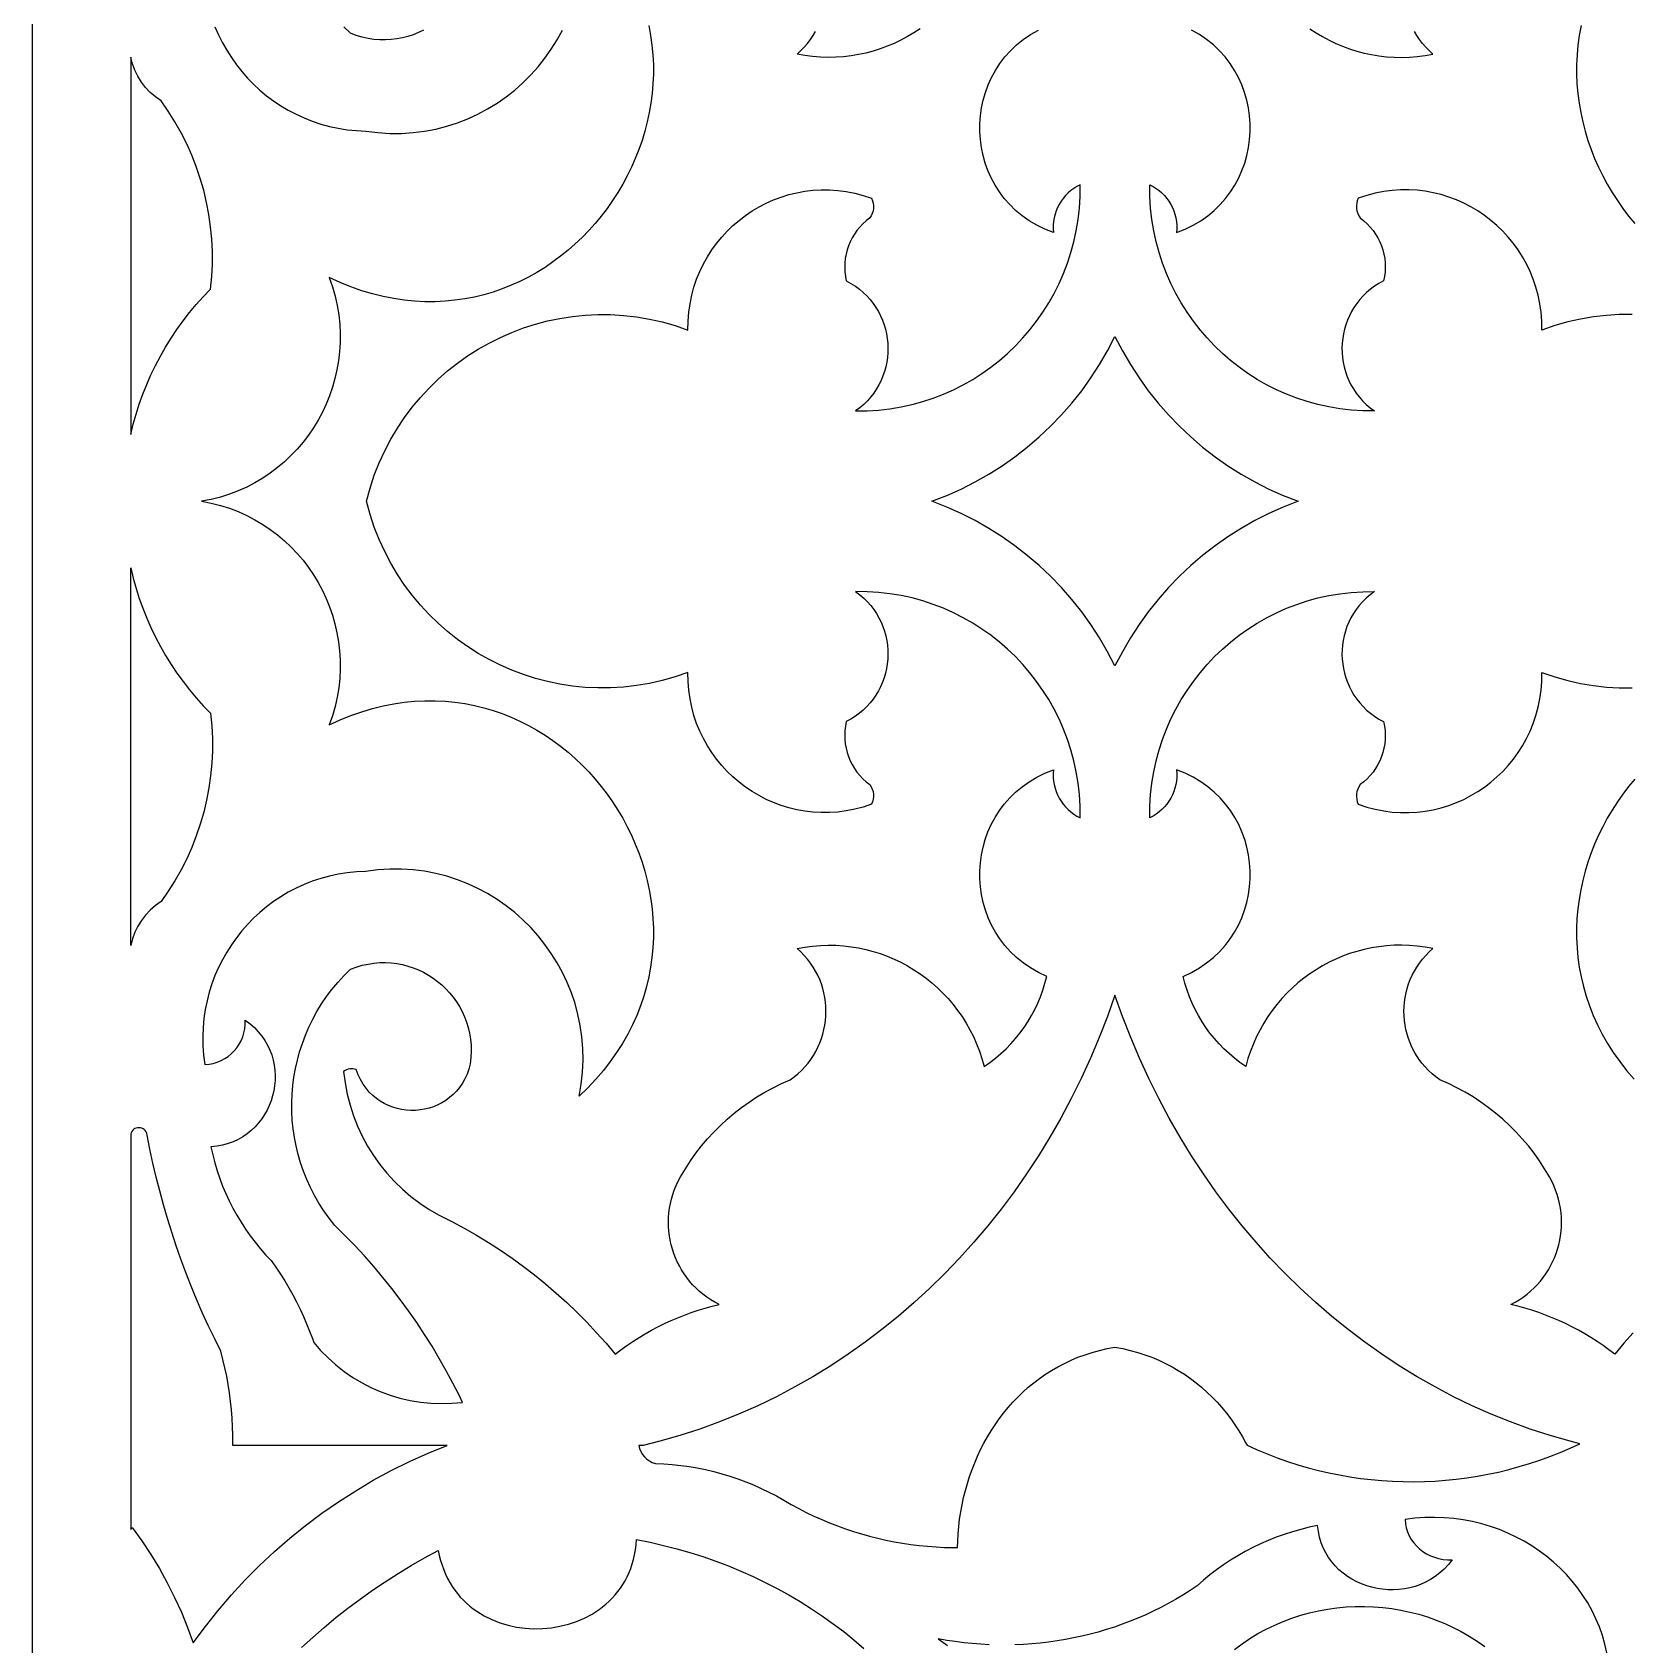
# Model space of a CAD drawing. Extents: x -350 to 350, y -250 to 250.
# Drawn here: x -294 to -229, y -118.1 to -52.6 of the extents above; entities that cross this region are included whole.
import ezdxf

# ---------------------------------------------------------------- set-up
doc = ezdxf.new("R2010")
doc.units = 0
doc.layers.add('BITMAP_LAYER', color=18, linetype='CONTINUOUS')
doc.layers.add('LAYER_2', color=174, linetype='CONTINUOUS')

msp = doc.modelspace()

# ---------------------------------------------------------------- linework, layer by layer
at = {"layer": 'BITMAP_LAYER'}
for points in [[(-268.95, -52.319), (-268.876, -52.714), (-268.821, -53.109), (-268.785, -53.504), (-268.766, -53.9), (-268.765, -54.294), (-268.782, -54.686), (-268.815, -55.077), (-268.865, -55.465), (-268.932, -55.85), (-269.015, -56.232), (-269.113, -56.61), (-269.227, -56.983), (-269.355, -57.351), (-269.498, -57.714), (-269.656, -58.07), (-269.827, -58.42), (-270.012, -58.763), (-270.211, -59.099), (-270.422, -59.426), (-270.646, -59.744), (-270.882, -60.054), (-271.129, -60.354), (-271.389, -60.643), (-271.659, -60.922), (-271.941, -61.19), (-272.233, -61.446), (-272.535, -61.69), (-272.847, -61.921), (-273.168, -62.139), (-273.498, -62.343), (-273.838, -62.533), (-274.185, -62.709), (-274.541, -62.869), (-274.904, -63.013), (-275.275, -63.141), (-275.653, -63.252), (-276.038, -63.346), (-276.429, -63.422), (-276.826, -63.479), (-277.228, -63.518), (-277.636, -63.537), (-278.049, -63.537), (-278.467, -63.516), (-278.889, -63.474), (-279.315, -63.411), (-279.744, -63.326), (-280.177, -63.218), (-280.613, -63.088), (-281.051, -62.934), (-281.491, -62.756), (-281.933, -62.554), (-281.803, -62.93), (-281.695, -63.308), (-281.61, -63.687), (-281.548, -64.066), (-281.508, -64.444), (-281.489, -64.821), (-281.491, -65.196), (-281.513, -65.567), (-281.556, -65.935), (-281.619, -66.299), (-281.701, -66.657), (-281.801, -67.01), (-281.921, -67.355), (-282.058, -67.693), (-282.213, -68.023), (-282.385, -68.344), (-282.574, -68.655), (-282.779, -68.956), (-283, -69.246), (-283.236, -69.523), (-283.488, -69.788), (-283.754, -70.039), (-284.034, -70.276), (-284.328, -70.498), (-284.635, -70.704), (-284.956, -70.894), (-285.288, -71.066), (-285.633, -71.221), (-285.989, -71.356), (-286.356, -71.472), (-286.734, -71.568), (-287.123, -71.643), (-286.734, -71.717), (-286.356, -71.813), (-285.989, -71.929), (-285.633, -72.065), (-285.288, -72.219), (-284.956, -72.391), (-284.635, -72.581), (-284.328, -72.787), (-284.034, -73.009), (-283.754, -73.246), (-283.488, -73.497), (-283.236, -73.762), (-283, -74.04), (-282.779, -74.329), (-282.574, -74.63), (-282.385, -74.941), (-282.213, -75.262), (-282.058, -75.592), (-281.921, -75.93), (-281.801, -76.276), (-281.701, -76.628), (-281.619, -76.986), (-281.556, -77.35), (-281.513, -77.718), (-281.491, -78.09), (-281.489, -78.464), (-281.508, -78.841), (-281.548, -79.219), (-281.61, -79.598), (-281.695, -79.977), (-281.803, -80.355), (-281.933, -80.732), (-281.491, -80.529), (-281.051, -80.351), (-280.613, -80.198), (-280.177, -80.067), (-279.744, -79.959), (-279.315, -79.874), (-278.889, -79.811), (-278.467, -79.769), (-278.049, -79.749), (-277.636, -79.748), (-277.228, -79.767), (-276.826, -79.806), (-276.429, -79.864), (-276.038, -79.94), (-275.653, -80.033), (-275.275, -80.145), (-274.904, -80.272), (-274.541, -80.417), (-274.185, -80.577), (-273.838, -80.752), (-273.498, -80.942), (-273.168, -81.146), (-272.847, -81.364), (-272.535, -81.595), (-272.233, -81.839), (-271.941, -82.095), (-271.659, -82.363), (-271.389, -82.642), (-271.129, -82.932), (-270.882, -83.232), (-270.646, -83.541), (-270.422, -83.86), (-270.211, -84.187), (-270.012, -84.522), (-269.827, -84.865), (-269.656, -85.215), (-269.498, -85.571), (-269.355, -85.934), (-269.227, -86.302), (-269.113, -86.675), (-269.015, -87.053), (-268.932, -87.435), (-268.865, -87.82), (-268.815, -88.208), (-268.782, -88.599), (-268.765, -88.992), (-268.766, -89.386), (-268.785, -89.781), (-268.821, -90.176), (-268.876, -90.572), (-268.95, -90.967), (-269.043, -91.36), (-269.156, -91.752), (-269.288, -92.142), (-269.44, -92.53), (-269.613, -92.914), (-269.807, -93.295), (-270.022, -93.671), (-270.258, -94.043), (-270.517, -94.409), (-270.797, -94.77), (-271.1, -95.124), (-271.426, -95.472), (-271.775, -95.813), (-271.693, -95.321), (-271.642, -94.834), (-271.622, -94.352), (-271.631, -93.876), (-271.67, -93.407), (-271.736, -92.945), (-271.829, -92.493), (-271.949, -92.05), (-272.094, -91.617), (-272.264, -91.196), (-272.457, -90.788), (-272.673, -90.392), (-272.911, -90.011), (-273.17, -89.645), (-273.449, -89.295), (-273.748, -88.962), (-274.065, -88.647), (-274.399, -88.351), (-274.751, -88.074), (-275.118, -87.818), (-275.5, -87.583), (-275.897, -87.371), (-276.306, -87.182), (-276.728, -87.018), (-277.162, -86.878), (-277.606, -86.765), (-278.06, -86.678), (-278.523, -86.62), (-278.994, -86.59), (-279.472, -86.59), (-279.956, -86.621), (-280.446, -86.683), (-280.826, -86.7), (-281.2, -86.738), (-281.567, -86.796), (-281.927, -86.873), (-282.279, -86.969), (-282.622, -87.084), (-282.957, -87.216), (-283.282, -87.365), (-283.598, -87.531), (-283.903, -87.713), (-284.197, -87.91), (-284.48, -88.121), (-284.751, -88.347), (-285.01, -88.587), (-285.256, -88.839), (-285.488, -89.103), (-285.707, -89.38), (-285.911, -89.667), (-286.101, -89.965), (-286.275, -90.273), (-286.434, -90.591), (-286.576, -90.917), (-286.702, -91.251), (-286.81, -91.593), (-286.9, -91.942), (-286.972, -92.297), (-287.026, -92.658), (-287.06, -93.025), (-287.074, -93.395), (-287.068, -93.77), (-287.041, -94.149), (-286.993, -94.53), (-286.817, -94.514), (-286.647, -94.482), (-286.484, -94.433), (-286.328, -94.368), (-286.18, -94.289), (-286.042, -94.196), (-285.913, -94.09), (-285.796, -93.973), (-285.69, -93.845), (-285.597, -93.707), (-285.517, -93.56), (-285.451, -93.404), (-285.401, -93.242), (-285.366, -93.074), (-285.348, -92.9), (-285.348, -92.722), (-285.152, -92.869), (-284.975, -93.028), (-284.815, -93.195), (-284.672, -93.371), (-284.547, -93.555), (-284.439, -93.745), (-284.347, -93.941), (-284.272, -94.141), (-284.213, -94.346), (-284.17, -94.552), (-284.143, -94.761), (-284.131, -94.971), (-284.135, -95.18), (-284.153, -95.389), (-284.186, -95.595), (-284.233, -95.798), (-284.295, -95.998), (-284.37, -96.193), (-284.459, -96.381), (-284.562, -96.564), (-284.678, -96.738), (-284.806, -96.904), (-284.947, -97.06), (-285.101, -97.206), (-285.266, -97.34), (-285.444, -97.462), (-285.633, -97.57), (-285.833, -97.664), (-286.044, -97.742), (-286.267, -97.805), (-286.499, -97.85), (-286.742, -97.877), (-286.669, -98.203), (-286.585, -98.525), (-286.489, -98.843), (-286.382, -99.157), (-286.264, -99.466), (-286.136, -99.771), (-285.997, -100.071), (-285.847, -100.365), (-285.688, -100.654), (-285.518, -100.937), (-285.338, -101.214), (-285.148, -101.485), (-284.948, -101.748), (-284.739, -102.005), (-284.52, -102.255), (-284.293, -102.497), (-284.102, -102.766), (-283.919, -103.04), (-283.743, -103.317), (-283.575, -103.599), (-283.415, -103.884), (-283.263, -104.173), (-283.118, -104.465), (-282.982, -104.761), (-282.853, -105.059), (-282.732, -105.361), (-282.619, -105.665), (-282.566, -105.819), (-282.283, -106.146), (-281.981, -106.451), (-281.663, -106.736), (-281.329, -106.998), (-280.98, -107.238), (-280.619, -107.454), (-280.244, -107.648), (-279.859, -107.817), (-279.464, -107.962), (-279.061, -108.082), (-278.649, -108.177), (-278.232, -108.246), (-277.81, -108.289), (-277.383, -108.305), (-276.954, -108.294), (-276.523, -108.255), (-276.648, -107.994), (-276.908, -107.48), (-277.18, -106.973), (-277.463, -106.472), (-277.758, -105.978), (-278.064, -105.492), (-278.381, -105.013), (-278.708, -104.541), (-279.047, -104.078), (-279.396, -103.622), (-279.756, -103.175), (-280.126, -102.736), (-280.506, -102.305), (-280.896, -101.884), (-281.297, -101.471), (-281.707, -101.067), (-281.938, -100.774), (-282.153, -100.472), (-282.352, -100.162), (-282.534, -99.846), (-282.699, -99.523), (-282.848, -99.195), (-282.981, -98.862), (-283.097, -98.525), (-283.197, -98.183), (-283.28, -97.838), (-283.348, -97.491), (-283.399, -97.142), (-283.434, -96.791), (-283.453, -96.439), (-283.456, -96.088), (-283.442, -95.736), (-283.413, -95.386), (-283.367, -95.037), (-283.306, -94.69), (-283.229, -94.346), (-283.136, -94.006), (-283.027, -93.67), (-282.902, -93.338), (-282.761, -93.011), (-282.605, -92.691), (-282.433, -92.376), (-282.245, -92.069), (-282.042, -91.769), (-281.823, -91.478), (-281.589, -91.195), (-281.339, -90.922), (-281.073, -90.659), (-280.834, -90.57), (-280.595, -90.498), (-280.355, -90.445), (-280.117, -90.408), (-279.879, -90.389), (-279.644, -90.386), (-279.412, -90.399), (-279.182, -90.427), (-278.957, -90.47), (-278.735, -90.527), (-278.519, -90.599), (-278.309, -90.684), (-278.105, -90.782), (-277.907, -90.893), (-277.717, -91.016), (-277.535, -91.15), (-277.362, -91.296), (-277.197, -91.452), (-277.043, -91.618), (-276.899, -91.795), (-276.766, -91.98), (-276.645, -92.174), (-276.536, -92.377), (-276.439, -92.587), (-276.357, -92.805), (-276.288, -93.029), (-276.234, -93.26), (-276.195, -93.497), (-276.172, -93.74), (-276.165, -93.987), (-276.175, -94.239), (-276.204, -94.495), (-276.262, -94.713), (-276.335, -94.919), (-276.423, -95.111), (-276.524, -95.29), (-276.638, -95.456), (-276.763, -95.608), (-276.898, -95.747), (-277.044, -95.873), (-277.197, -95.985), (-277.358, -96.084), (-277.526, -96.169), (-277.7, -96.241), (-277.878, -96.298), (-278.059, -96.343), (-278.243, -96.373), (-278.429, -96.39), (-278.616, -96.392), (-278.803, -96.381), (-278.988, -96.356), (-279.171, -96.317), (-279.35, -96.263), (-279.526, -96.196), (-279.696, -96.115), (-279.86, -96.019), (-280.018, -95.909), (-280.167, -95.784), (-280.307, -95.646), (-280.436, -95.492), (-280.555, -95.325), (-280.662, -95.143), (-280.756, -94.946), (-280.836, -94.735), (-280.902, -94.715), (-280.969, -94.705), (-281.036, -94.702), (-281.103, -94.708), (-281.169, -94.723), (-281.232, -94.745), (-281.293, -94.776), (-281.35, -94.814), (-281.291, -95.275), (-281.203, -95.729), (-281.089, -96.173), (-280.948, -96.607), (-280.781, -97.03), (-280.59, -97.441), (-280.375, -97.839), (-280.136, -98.223), (-279.875, -98.591), (-279.592, -98.943), (-279.287, -99.277), (-278.962, -99.593), (-278.617, -99.889), (-278.253, -100.164), (-277.871, -100.417), (-277.47, -100.648), (-276.956, -100.905), (-276.449, -101.176), (-275.951, -101.46), (-275.461, -101.758), (-274.979, -102.068), (-274.506, -102.392), (-274.042, -102.728), (-273.588, -103.077), (-273.143, -103.439), (-272.708, -103.812), (-272.283, -104.197), (-271.868, -104.594), (-271.464, -105.003), (-271.071, -105.423), (-270.688, -105.854), (-270.317, -106.296), (-270.082, -106.116), (-269.841, -105.944), (-269.597, -105.778), (-269.348, -105.619), (-269.095, -105.467), (-268.839, -105.322), (-268.578, -105.184), (-268.315, -105.053), (-268.047, -104.93), (-267.777, -104.814), (-267.503, -104.706), (-267.226, -104.605), (-266.947, -104.512), (-266.665, -104.426), (-266.38, -104.348), (-266.093, -104.278), (-266.269, -104.185), (-266.437, -104.084), (-266.599, -103.976), (-266.753, -103.86), (-266.9, -103.737), (-267.039, -103.608), (-267.171, -103.473), (-267.294, -103.331), (-267.41, -103.184), (-267.518, -103.032), (-267.618, -102.875), (-267.71, -102.713), (-267.794, -102.547), (-267.869, -102.378), (-267.935, -102.205), (-267.993, -102.029), (-268.043, -101.85), (-268.083, -101.669), (-268.115, -101.487), (-268.137, -101.302), (-268.15, -101.116), (-268.154, -100.93), (-268.149, -100.742), (-268.134, -100.555), (-268.11, -100.368), (-268.076, -100.181), (-268.032, -99.995), (-267.978, -99.811), (-267.914, -99.628), (-267.84, -99.447), (-267.756, -99.268), (-267.662, -99.093), (-267.466, -98.764), (-267.258, -98.445), (-267.038, -98.136), (-266.805, -97.837), (-266.561, -97.549), (-266.306, -97.271), (-266.04, -97.004), (-265.763, -96.748), (-265.476, -96.505), (-265.18, -96.273), (-264.873, -96.053), (-264.558, -95.846), (-264.234, -95.652), (-263.902, -95.472), (-263.562, -95.305), (-263.214, -95.152), (-263.048, -95.031), (-262.892, -94.902), (-262.745, -94.767), (-262.609, -94.624), (-262.482, -94.475), (-262.366, -94.32), (-262.259, -94.16), (-262.163, -93.994), (-262.077, -93.825), (-262, -93.651), (-261.934, -93.474), (-261.878, -93.294), (-261.833, -93.112), (-261.797, -92.927), (-261.772, -92.741), (-261.756, -92.554), (-261.752, -92.366), (-261.757, -92.179), (-261.773, -91.991), (-261.799, -91.805), (-261.835, -91.62), (-261.882, -91.437), (-261.94, -91.256), (-262.007, -91.078), (-262.086, -90.903), (-262.174, -90.732), (-262.274, -90.566), (-262.383, -90.404), (-262.504, -90.247), (-262.635, -90.096), (-262.777, -89.952), (-262.929, -89.814), (-262.611, -89.756), (-262.294, -89.714), (-261.978, -89.689), (-261.663, -89.679), (-261.351, -89.684), (-261.041, -89.704), (-260.735, -89.74), (-260.431, -89.789), (-260.132, -89.853), (-259.836, -89.931), (-259.546, -90.023), (-259.26, -90.127), (-258.981, -90.245), (-258.707, -90.376), (-258.44, -90.52), (-258.18, -90.675), (-257.927, -90.843), (-257.682, -91.022), (-257.446, -91.213), (-257.218, -91.414), (-256.999, -91.627), (-256.79, -91.85), (-256.591, -92.084), (-256.403, -92.327), (-256.225, -92.581), (-256.059, -92.843), (-255.905, -93.115), (-255.763, -93.396), (-255.634, -93.686), (-255.518, -93.983), (-255.416, -94.289), (-255.327, -94.603), (-255.091, -94.44), (-254.864, -94.266), (-254.645, -94.082), (-254.437, -93.888), (-254.238, -93.685), (-254.05, -93.473), (-253.872, -93.253), (-253.704, -93.024), (-253.548, -92.787), (-253.403, -92.543), (-253.269, -92.293), (-253.147, -92.035), (-253.037, -91.772), (-252.94, -91.502), (-252.855, -91.227), (-252.783, -90.948), (-253.124, -90.786), (-253.442, -90.604), (-253.736, -90.402), (-254.008, -90.182), (-254.257, -89.945), (-254.483, -89.693), (-254.687, -89.427), (-254.867, -89.15), (-255.025, -88.861), (-255.161, -88.563), (-255.274, -88.257), (-255.364, -87.944), (-255.432, -87.626), (-255.477, -87.305), (-255.5, -86.982), (-255.501, -86.657), (-255.479, -86.334), (-255.435, -86.013), (-255.369, -85.695), (-255.281, -85.383), (-255.17, -85.077), (-255.038, -84.779), (-254.883, -84.49), (-254.707, -84.213), (-254.509, -83.947), (-254.288, -83.696), (-254.046, -83.459), (-253.783, -83.239), (-253.497, -83.038), (-253.19, -82.856), (-252.861, -82.695), (-252.511, -82.556), (-252.521, -82.709), (-252.519, -82.86), (-252.506, -83.01), (-252.482, -83.157), (-252.446, -83.3), (-252.4, -83.44), (-252.343, -83.576), (-252.276, -83.706), (-252.2, -83.832), (-252.114, -83.951), (-252.02, -84.063), (-251.916, -84.168), (-251.804, -84.265), (-251.684, -84.354), (-251.557, -84.434), (-251.422, -84.504), (-251.427, -84.027), (-251.457, -83.557), (-251.509, -83.093), (-251.585, -82.637), (-251.683, -82.188), (-251.802, -81.749), (-251.943, -81.318), (-252.104, -80.897), (-252.285, -80.487), (-252.485, -80.088), (-252.704, -79.7), (-252.941, -79.325), (-253.196, -78.962), (-253.467, -78.613), (-253.755, -78.278), (-254.058, -77.957), (-254.376, -77.652), (-254.709, -77.363), (-255.056, -77.09), (-255.416, -76.834), (-255.788, -76.596), (-256.173, -76.376), (-256.569, -76.174), (-256.976, -75.993), (-257.393, -75.831), (-257.82, -75.69), (-258.256, -75.571), (-258.701, -75.473), (-259.153, -75.398), (-259.613, -75.346), (-260.079, -75.317), (-260.552, -75.313), (-260.379, -75.442), (-260.218, -75.58), (-260.07, -75.726), (-259.934, -75.879), (-259.81, -76.039), (-259.698, -76.205), (-259.599, -76.377), (-259.511, -76.553), (-259.436, -76.734), (-259.373, -76.918), (-259.321, -77.105), (-259.282, -77.294), (-259.254, -77.485), (-259.239, -77.678), (-259.235, -77.87), (-259.243, -78.063), (-259.262, -78.254), (-259.293, -78.444), (-259.336, -78.632), (-259.39, -78.817), (-259.456, -78.999), (-259.533, -79.177), (-259.622, -79.35), (-259.722, -79.518), (-259.833, -79.68), (-259.956, -79.835), (-260.09, -79.984), (-260.235, -80.124), (-260.391, -80.256), (-260.559, -80.379), (-260.737, -80.493), (-260.926, -80.596), (-260.962, -80.777), (-260.984, -80.96), (-260.992, -81.141), (-260.987, -81.322), (-260.969, -81.501), (-260.937, -81.678), (-260.894, -81.851), (-260.838, -82.02), (-260.769, -82.185), (-260.689, -82.345), (-260.598, -82.498), (-260.495, -82.645), (-260.381, -82.785), (-260.257, -82.916), (-260.122, -83.039), (-259.976, -83.153), (-259.917, -83.242), (-259.872, -83.338), (-259.84, -83.438), (-259.823, -83.541), (-259.82, -83.645), (-259.831, -83.75), (-259.857, -83.852), (-259.897, -83.952), (-260.241, -84.066), (-260.585, -84.157), (-260.928, -84.225), (-261.271, -84.27), (-261.612, -84.293), (-261.95, -84.295), (-262.285, -84.276), (-262.615, -84.237), (-262.941, -84.178), (-263.262, -84.099), (-263.575, -84.002), (-263.882, -83.887), (-264.181, -83.754), (-264.471, -83.604), (-264.752, -83.437), (-265.023, -83.254), (-265.283, -83.056), (-265.531, -82.843), (-265.767, -82.616), (-265.99, -82.375), (-266.198, -82.12), (-266.393, -81.853), (-266.571, -81.574), (-266.734, -81.282), (-266.879, -80.98), (-267.007, -80.667), (-267.116, -80.344), (-267.207, -80.012), (-267.277, -79.67), (-267.326, -79.321), (-267.354, -78.963), (-267.36, -78.598), (-267.881, -78.778), (-268.405, -78.927), (-268.929, -79.046), (-269.454, -79.135), (-269.979, -79.195), (-270.502, -79.226), (-271.022, -79.229), (-271.539, -79.205), (-272.052, -79.153), (-272.559, -79.074), (-273.06, -78.97), (-273.554, -78.839), (-274.039, -78.684), (-274.516, -78.504), (-274.982, -78.3), (-275.437, -78.072), (-275.88, -77.822), (-276.31, -77.548), (-276.725, -77.253), (-277.126, -76.936), (-277.511, -76.598), (-277.88, -76.24), (-278.23, -75.862), (-278.561, -75.464), (-278.873, -75.047), (-279.164, -74.612), (-279.434, -74.159), (-279.68, -73.688), (-279.904, -73.201), (-280.102, -72.697), (-280.275, -72.178), (-280.422, -71.643), (-280.275, -71.108), (-280.102, -70.588), (-279.904, -70.084), (-279.68, -69.597), (-279.434, -69.126), (-279.164, -68.673), (-278.873, -68.238), (-278.561, -67.821), (-278.23, -67.424), (-277.88, -67.045), (-277.511, -66.687), (-277.126, -66.349), (-276.725, -66.032), (-276.31, -65.737), (-275.88, -65.464), (-275.437, -65.213), (-274.982, -64.985), (-274.516, -64.781), (-274.039, -64.601), (-273.554, -64.446), (-273.06, -64.316), (-272.559, -64.211), (-272.052, -64.132), (-271.539, -64.081), (-271.022, -64.056), (-270.502, -64.059), (-269.979, -64.09), (-269.454, -64.15), (-268.929, -64.239), (-268.405, -64.358), (-267.881, -64.508), (-267.36, -64.688), (-267.354, -64.322), (-267.326, -63.965), (-267.277, -63.615), (-267.207, -63.274), (-267.116, -62.941), (-267.007, -62.618), (-266.879, -62.305), (-266.734, -62.003), (-266.571, -61.712), (-266.393, -61.432), (-266.198, -61.165), (-265.99, -60.911), (-265.767, -60.669), (-265.531, -60.442), (-265.283, -60.229), (-265.023, -60.031), (-264.752, -59.848), (-264.471, -59.682), (-264.181, -59.532), (-263.882, -59.399), (-263.575, -59.283), (-263.262, -59.186), (-262.941, -59.108), (-262.615, -59.049), (-262.285, -59.009), (-261.95, -58.99), (-261.612, -58.992), (-261.271, -59.015), (-260.928, -59.061), (-260.585, -59.128), (-260.241, -59.219), (-259.897, -59.334), (-259.857, -59.433), (-259.831, -59.536), (-259.82, -59.64), (-259.823, -59.745), (-259.84, -59.848), (-259.872, -59.948), (-259.917, -60.043), (-259.976, -60.133), (-260.122, -60.246), (-260.257, -60.369), (-260.381, -60.5), (-260.495, -60.64), (-260.598, -60.787), (-260.689, -60.941), (-260.769, -61.1), (-260.838, -61.265), (-260.894, -61.434), (-260.937, -61.608), (-260.969, -61.784), (-260.987, -61.963), (-260.992, -62.144), (-260.984, -62.326), (-260.962, -62.508), (-260.926, -62.69), (-260.737, -62.793), (-260.559, -62.906), (-260.391, -63.029), (-260.235, -63.161), (-260.09, -63.302), (-259.956, -63.45), (-259.833, -63.605), (-259.722, -63.767), (-259.622, -63.935), (-259.533, -64.108), (-259.456, -64.286), (-259.39, -64.468), (-259.336, -64.653), (-259.293, -64.841), (-259.262, -65.031), (-259.243, -65.223), (-259.235, -65.415), (-259.239, -65.608), (-259.254, -65.8), (-259.282, -65.991), (-259.321, -66.18), (-259.373, -66.368), (-259.436, -66.552), (-259.511, -66.732), (-259.599, -66.909), (-259.698, -67.08), (-259.81, -67.246), (-259.934, -67.406), (-260.07, -67.559), (-260.218, -67.705), (-260.379, -67.843), (-260.552, -67.972), (-260.079, -67.968), (-259.613, -67.94), (-259.153, -67.887), (-258.701, -67.812), (-258.256, -67.715), (-257.82, -67.595), (-257.393, -67.454), (-256.976, -67.293), (-256.569, -67.111), (-256.173, -66.91), (-255.788, -66.69), (-255.416, -66.452), (-255.056, -66.196), (-254.709, -65.923), (-254.376, -65.633), (-254.058, -65.328), (-253.755, -65.008), (-253.467, -64.672), (-253.196, -64.323), (-252.941, -63.961), (-252.704, -63.585), (-252.485, -63.198), (-252.285, -62.798), (-252.104, -62.388), (-251.943, -61.967), (-251.802, -61.537), (-251.683, -61.097), (-251.585, -60.649), (-251.509, -60.192), (-251.457, -59.729), (-251.427, -59.258), (-251.422, -58.781), (-251.557, -58.852), (-251.684, -58.931), (-251.804, -59.02), (-251.916, -59.117), (-252.02, -59.222), (-252.114, -59.335), (-252.2, -59.454), (-252.276, -59.579), (-252.343, -59.71), (-252.4, -59.845), (-252.446, -59.985), (-252.482, -60.129), (-252.506, -60.276), (-252.519, -60.425), (-252.521, -60.576), (-252.511, -60.729), (-252.861, -60.591), (-253.19, -60.43), (-253.497, -60.247), (-253.783, -60.046), (-254.046, -59.826), (-254.288, -59.59), (-254.509, -59.338), (-254.707, -59.073), (-254.883, -58.795), (-255.038, -58.506), (-255.17, -58.208), (-255.281, -57.903), (-255.369, -57.59), (-255.435, -57.272), (-255.479, -56.951), (-255.501, -56.628), (-255.5, -56.304), (-255.477, -55.98), (-255.432, -55.659), (-255.364, -55.341), (-255.274, -55.029), (-255.161, -54.723), (-255.025, -54.425), (-254.867, -54.136), (-254.687, -53.858), (-254.483, -53.592), (-254.257, -53.34), (-254.008, -53.104), (-253.736, -52.884), (-253.442, -52.682), (-253.124, -52.499)], [(-286.576, -52.368), (-286.434, -52.695), (-286.275, -53.012), (-286.101, -53.32), (-285.911, -53.618), (-285.707, -53.905), (-285.488, -54.182), (-285.256, -54.446), (-285.01, -54.699), (-284.751, -54.938), (-284.48, -55.164), (-284.197, -55.376), (-283.903, -55.573), (-283.598, -55.754), (-283.282, -55.92), (-282.957, -56.069), (-282.622, -56.202), (-282.279, -56.316), (-281.927, -56.412), (-281.567, -56.49), (-281.2, -56.547), (-280.826, -56.585), (-280.446, -56.602), (-279.956, -56.665), (-279.472, -56.695), (-278.994, -56.695), (-278.523, -56.665), (-278.06, -56.607), (-277.606, -56.52), (-277.162, -56.407), (-276.728, -56.268), (-276.306, -56.103), (-275.897, -55.914), (-275.5, -55.702), (-275.118, -55.467), (-274.751, -55.211), (-274.399, -54.935), (-274.065, -54.638), (-273.748, -54.323), (-273.449, -53.99), (-273.17, -53.64), (-272.911, -53.274), (-272.673, -52.893), (-272.457, -52.498)], [(-278.105, -52.503), (-278.309, -52.601), (-278.519, -52.686), (-278.735, -52.758), (-278.957, -52.815), (-279.182, -52.859), (-279.412, -52.887), (-279.644, -52.9), (-279.879, -52.896), (-280.117, -52.877), (-280.355, -52.841), (-280.595, -52.787), (-280.834, -52.716), (-281.073, -52.626), (-281.339, -52.363)], [(-231.072, -52.319), (-231.146, -52.714), (-231.201, -53.109), (-231.238, -53.504), (-231.256, -53.9), (-231.257, -54.294), (-231.241, -54.686), (-231.207, -55.077), (-231.157, -55.465), (-231.09, -55.85), (-231.008, -56.232), (-230.91, -56.61), (-230.796, -56.983), (-230.667, -57.351), (-230.524, -57.714), (-230.367, -58.07), (-230.195, -58.42), (-230.01, -58.763), (-229.812, -59.099), (-229.601, -59.426), (-229.377, -59.744), (-229.141, -60.054), (-228.893, -60.354)], [(-257.927, -52.443), (-258.18, -52.61), (-258.44, -52.766), (-258.707, -52.909), (-258.981, -53.04), (-259.26, -53.158), (-259.546, -53.263), (-259.836, -53.354), (-260.132, -53.432), (-260.431, -53.496), (-260.735, -53.546), (-261.041, -53.581), (-261.351, -53.601), (-261.663, -53.607), (-261.978, -53.597), (-262.294, -53.571), (-262.611, -53.529), (-262.929, -53.472), (-262.777, -53.334), (-262.635, -53.189), (-262.504, -53.038), (-262.383, -52.881), (-262.274, -52.72), (-262.174, -52.553)], [(-229, -64.056), (-229.521, -64.059), (-230.044, -64.09), (-230.568, -64.15), (-231.093, -64.239), (-231.618, -64.358), (-232.141, -64.508), (-232.662, -64.688), (-232.668, -64.322), (-232.696, -63.965), (-232.746, -63.615), (-232.816, -63.274), (-232.906, -62.941), (-233.015, -62.618), (-233.143, -62.305), (-233.289, -62.003), (-233.451, -61.712), (-233.63, -61.432), (-233.824, -61.165), (-234.033, -60.911), (-234.255, -60.669), (-234.491, -60.442), (-234.739, -60.229), (-234.999, -60.031), (-235.27, -59.848), (-235.551, -59.682), (-235.841, -59.532), (-236.14, -59.399), (-236.447, -59.283), (-236.761, -59.186), (-237.081, -59.108), (-237.407, -59.049), (-237.738, -59.009), (-238.073, -58.99), (-238.411, -58.992), (-238.752, -59.015), (-239.094, -59.061), (-239.438, -59.128), (-239.782, -59.219), (-240.125, -59.334), (-240.166, -59.433), (-240.191, -59.536), (-240.203, -59.64), (-240.199, -59.745), (-240.182, -59.848), (-240.151, -59.948), (-240.105, -60.043), (-240.046, -60.133), (-239.901, -60.246), (-239.766, -60.369), (-239.641, -60.5), (-239.527, -60.64), (-239.424, -60.787), (-239.333, -60.941), (-239.253, -61.1), (-239.185, -61.265), (-239.129, -61.434), (-239.085, -61.608), (-239.054, -61.784), (-239.036, -61.963), (-239.03, -62.144), (-239.039, -62.326), (-239.06, -62.508), (-239.096, -62.69), (-239.285, -62.793), (-239.464, -62.906), (-239.631, -63.029), (-239.787, -63.161), (-239.933, -63.302), (-240.066, -63.45), (-240.189, -63.605), (-240.301, -63.767), (-240.401, -63.935), (-240.489, -64.108), (-240.567, -64.286), (-240.632, -64.468), (-240.687, -64.653), (-240.729, -64.841), (-240.76, -65.031), (-240.78, -65.223), (-240.788, -65.415), (-240.784, -65.608), (-240.768, -65.8), (-240.74, -65.991), (-240.701, -66.18), (-240.65, -66.368), (-240.586, -66.552), (-240.511, -66.732), (-240.424, -66.909), (-240.324, -67.08), (-240.213, -67.246), (-240.089, -67.406), (-239.953, -67.559), (-239.804, -67.705), (-239.644, -67.843), (-239.471, -67.972), (-239.943, -67.968), (-240.41, -67.94), (-240.869, -67.887), (-241.322, -67.812), (-241.766, -67.715), (-242.202, -67.595), (-242.629, -67.454), (-243.046, -67.293), (-243.453, -67.111), (-243.849, -66.91), (-244.234, -66.69), (-244.607, -66.452), (-244.967, -66.196), (-245.313, -65.923), (-245.646, -65.633), (-245.964, -65.328), (-246.268, -65.008), (-246.555, -64.672), (-246.827, -64.323), (-247.081, -63.961), (-247.318, -63.585), (-247.537, -63.198), (-247.737, -62.798), (-247.918, -62.388), (-248.079, -61.967), (-248.22, -61.537), (-248.34, -61.097), (-248.437, -60.649), (-248.513, -60.192), (-248.566, -59.729), (-248.595, -59.258), (-248.6, -58.781), (-248.466, -58.852), (-248.338, -58.931), (-248.218, -59.02), (-248.106, -59.117), (-248.003, -59.222), (-247.908, -59.335), (-247.822, -59.454), (-247.746, -59.579), (-247.679, -59.71), (-247.623, -59.845), (-247.577, -59.985), (-247.541, -60.129), (-247.516, -60.276), (-247.503, -60.425), (-247.501, -60.576), (-247.512, -60.729), (-247.161, -60.591), (-246.832, -60.43), (-246.525, -60.247), (-246.24, -60.046), (-245.976, -59.826), (-245.734, -59.59), (-245.514, -59.338), (-245.315, -59.073), (-245.139, -58.795), (-244.985, -58.506), (-244.852, -58.208), (-244.742, -57.903), (-244.654, -57.59), (-244.587, -57.272), (-244.544, -56.951), (-244.522, -56.628), (-244.523, -56.304), (-244.545, -55.98), (-244.591, -55.659), (-244.659, -55.341), (-244.749, -55.029), (-244.862, -54.723), (-244.997, -54.425), (-245.155, -54.136), (-245.336, -53.858), (-245.539, -53.592), (-245.765, -53.34), (-246.014, -53.104), (-246.286, -52.884), (-246.581, -52.682), (-246.899, -52.499)], [(-242.095, -52.443), (-241.843, -52.61), (-241.583, -52.766), (-241.315, -52.909), (-241.042, -53.04), (-240.762, -53.158), (-240.477, -53.263), (-240.186, -53.354), (-239.891, -53.432), (-239.591, -53.496), (-239.288, -53.546), (-238.981, -53.581), (-238.671, -53.601), (-238.359, -53.607), (-238.045, -53.597), (-237.729, -53.571), (-237.411, -53.529), (-237.093, -53.472), (-237.246, -53.334), (-237.387, -53.189), (-237.519, -53.038), (-237.639, -52.881), (-237.749, -52.72), (-237.848, -52.553)], [(-228.952, -105.423), (-229.334, -105.854), (-229.705, -106.296), (-229.941, -106.116), (-230.181, -105.944), (-230.426, -105.778), (-230.674, -105.619), (-230.927, -105.467), (-231.184, -105.322), (-231.444, -105.184), (-231.708, -105.053), (-231.975, -104.93), (-232.246, -104.814), (-232.519, -104.706), (-232.796, -104.605), (-233.076, -104.512), (-233.358, -104.426), (-233.642, -104.348), (-233.93, -104.278), (-233.754, -104.185), (-233.585, -104.084), (-233.424, -103.976), (-233.269, -103.86), (-233.123, -103.737), (-232.984, -103.608), (-232.852, -103.473), (-232.728, -103.331), (-232.612, -103.184), (-232.504, -103.032), (-232.404, -102.875), (-232.312, -102.713), (-232.229, -102.547), (-232.154, -102.378), (-232.087, -102.205), (-232.029, -102.029), (-231.98, -101.85), (-231.939, -101.669), (-231.908, -101.487), (-231.885, -101.302), (-231.872, -101.116), (-231.868, -100.93), (-231.873, -100.742), (-231.888, -100.555), (-231.913, -100.368), (-231.947, -100.181), (-231.991, -99.995), (-232.044, -99.811), (-232.108, -99.628), (-232.182, -99.447), (-232.266, -99.268), (-232.361, -99.093), (-232.556, -98.764), (-232.764, -98.445), (-232.985, -98.136), (-233.217, -97.837), (-233.461, -97.549), (-233.717, -97.271), (-233.983, -97.004), (-234.259, -96.748), (-234.546, -96.505), (-234.843, -96.273), (-235.149, -96.053), (-235.464, -95.846), (-235.788, -95.652), (-236.12, -95.472), (-236.461, -95.305), (-236.808, -95.152), (-236.975, -95.031), (-237.131, -94.902), (-237.277, -94.767), (-237.414, -94.624), (-237.54, -94.475), (-237.657, -94.32), (-237.763, -94.16), (-237.859, -93.994), (-237.946, -93.825), (-238.022, -93.651), (-238.088, -93.474), (-238.144, -93.294), (-238.19, -93.112), (-238.225, -92.927), (-238.251, -92.741), (-238.266, -92.554), (-238.271, -92.366), (-238.265, -92.179), (-238.25, -91.991), (-238.224, -91.805), (-238.187, -91.62), (-238.14, -91.437), (-238.083, -91.256), (-238.015, -91.078), (-237.937, -90.903), (-237.848, -90.732), (-237.749, -90.566), (-237.639, -90.404), (-237.519, -90.247), (-237.387, -90.096), (-237.246, -89.952), (-237.093, -89.814), (-237.411, -89.756), (-237.729, -89.714), (-238.045, -89.689), (-238.359, -89.679), (-238.671, -89.684), (-238.981, -89.704), (-239.288, -89.74), (-239.591, -89.789), (-239.891, -89.853), (-240.186, -89.931), (-240.477, -90.023), (-240.762, -90.127), (-241.042, -90.245), (-241.315, -90.376), (-241.583, -90.52), (-241.843, -90.675), (-242.095, -90.843), (-242.34, -91.022), (-242.577, -91.213), (-242.805, -91.414), (-243.023, -91.627), (-243.232, -91.85), (-243.431, -92.084), (-243.62, -92.327), (-243.797, -92.581), (-243.963, -92.843), (-244.118, -93.115), (-244.259, -93.396), (-244.389, -93.686), (-244.505, -93.983), (-244.607, -94.289), (-244.695, -94.603), (-244.932, -94.44), (-245.159, -94.266), (-245.377, -94.082), (-245.585, -93.888), (-245.784, -93.685), (-245.973, -93.473), (-246.151, -93.253), (-246.318, -93.024), (-246.475, -92.787), (-246.62, -92.543), (-246.753, -92.293), (-246.875, -92.035), (-246.985, -91.772), (-247.083, -91.502), (-247.167, -91.227), (-247.239, -90.948), (-246.899, -90.786), (-246.581, -90.604), (-246.286, -90.402), (-246.014, -90.182), (-245.765, -89.945), (-245.539, -89.693), (-245.336, -89.427), (-245.155, -89.15), (-244.997, -88.861), (-244.862, -88.563), (-244.749, -88.257), (-244.659, -87.944), (-244.591, -87.626), (-244.545, -87.305), (-244.523, -86.982), (-244.522, -86.657), (-244.544, -86.334), (-244.587, -86.013), (-244.654, -85.695), (-244.742, -85.383), (-244.852, -85.077), (-244.985, -84.779), (-245.139, -84.49), (-245.315, -84.213), (-245.514, -83.947), (-245.734, -83.696), (-245.976, -83.459), (-246.24, -83.239), (-246.525, -83.038), (-246.832, -82.856), (-247.161, -82.695), (-247.512, -82.556), (-247.501, -82.709), (-247.503, -82.86), (-247.516, -83.01), (-247.541, -83.157), (-247.577, -83.3), (-247.623, -83.44), (-247.679, -83.576), (-247.746, -83.706), (-247.822, -83.832), (-247.908, -83.951), (-248.003, -84.063), (-248.106, -84.168), (-248.218, -84.265), (-248.338, -84.354), (-248.466, -84.434), (-248.6, -84.504), (-248.595, -84.027), (-248.566, -83.557), (-248.513, -83.093), (-248.437, -82.637), (-248.34, -82.188), (-248.22, -81.749), (-248.079, -81.318), (-247.918, -80.897), (-247.737, -80.487), (-247.537, -80.088), (-247.318, -79.7), (-247.081, -79.325), (-246.827, -78.962), (-246.555, -78.613), (-246.268, -78.278), (-245.964, -77.957), (-245.646, -77.652), (-245.313, -77.363), (-244.967, -77.09), (-244.607, -76.834), (-244.234, -76.596), (-243.849, -76.376), (-243.453, -76.174), (-243.046, -75.993), (-242.629, -75.831), (-242.202, -75.69), (-241.766, -75.571), (-241.322, -75.473), (-240.869, -75.398), (-240.41, -75.346), (-239.943, -75.317), (-239.471, -75.313), (-239.644, -75.442), (-239.804, -75.58), (-239.953, -75.726), (-240.089, -75.879), (-240.213, -76.039), (-240.324, -76.205), (-240.424, -76.377), (-240.511, -76.553), (-240.586, -76.734), (-240.65, -76.918), (-240.701, -77.105), (-240.74, -77.294), (-240.768, -77.485), (-240.784, -77.678), (-240.788, -77.87), (-240.78, -78.063), (-240.76, -78.254), (-240.729, -78.444), (-240.687, -78.632), (-240.632, -78.817), (-240.567, -78.999), (-240.489, -79.177), (-240.401, -79.35), (-240.301, -79.518), (-240.189, -79.68), (-240.066, -79.835), (-239.933, -79.984), (-239.787, -80.124), (-239.631, -80.256), (-239.464, -80.379), (-239.285, -80.493), (-239.096, -80.596), (-239.06, -80.777), (-239.039, -80.96), (-239.03, -81.141), (-239.036, -81.322), (-239.054, -81.501), (-239.085, -81.678), (-239.129, -81.851), (-239.185, -82.02), (-239.253, -82.185), (-239.333, -82.345), (-239.424, -82.498), (-239.527, -82.645), (-239.641, -82.785), (-239.766, -82.916), (-239.901, -83.039), (-240.046, -83.153), (-240.105, -83.242), (-240.151, -83.338), (-240.182, -83.438), (-240.199, -83.541), (-240.203, -83.645), (-240.191, -83.75), (-240.166, -83.852), (-240.125, -83.952), (-239.782, -84.066), (-239.438, -84.157), (-239.094, -84.225), (-238.752, -84.27), (-238.411, -84.293), (-238.073, -84.295), (-237.738, -84.276), (-237.407, -84.237), (-237.081, -84.178), (-236.761, -84.099), (-236.447, -84.002), (-236.14, -83.887), (-235.841, -83.754), (-235.551, -83.604), (-235.27, -83.437), (-234.999, -83.254), (-234.739, -83.056), (-234.491, -82.843), (-234.255, -82.616), (-234.033, -82.375), (-233.824, -82.12), (-233.63, -81.853), (-233.451, -81.574), (-233.289, -81.282), (-233.143, -80.98), (-233.015, -80.667), (-232.906, -80.344), (-232.816, -80.012), (-232.746, -79.67), (-232.696, -79.321), (-232.668, -78.963), (-232.662, -78.598), (-232.141, -78.778), (-231.618, -78.927), (-231.093, -79.046), (-230.568, -79.135), (-230.044, -79.195), (-229.521, -79.226), (-229, -79.229)], [(-228.893, -82.932), (-229.141, -83.232), (-229.377, -83.541), (-229.601, -83.86), (-229.812, -84.187), (-230.01, -84.522), (-230.195, -84.865), (-230.367, -85.215), (-230.524, -85.571), (-230.667, -85.934), (-230.796, -86.302), (-230.91, -86.675), (-231.008, -87.053), (-231.09, -87.435), (-231.157, -87.82), (-231.207, -88.208), (-231.241, -88.599), (-231.257, -88.992), (-231.256, -89.386), (-231.238, -89.781), (-231.201, -90.176), (-231.146, -90.572), (-231.072, -90.967), (-230.979, -91.36), (-230.867, -91.752), (-230.734, -92.142), (-230.582, -92.53), (-230.409, -92.914), (-230.215, -93.295), (-230, -93.671), (-229.764, -94.043), (-229.506, -94.409), (-229.225, -94.77), (-228.922, -95.124)], [(-230.024, -118.435), (-230.106, -118.075), (-230.208, -117.723), (-230.33, -117.38), (-230.47, -117.045), (-230.628, -116.72), (-230.804, -116.404), (-230.997, -116.099), (-231.206, -115.805), (-231.43, -115.522), (-231.67, -115.25), (-231.924, -114.992), (-232.191, -114.746), (-232.472, -114.513), (-232.765, -114.294), (-233.07, -114.09), (-233.386, -113.9), (-233.713, -113.726), (-234.049, -113.567), (-234.395, -113.425), (-234.75, -113.299), (-235.112, -113.191), (-235.482, -113.101), (-235.859, -113.029), (-236.242, -112.975), (-236.631, -112.941), (-237.024, -112.927), (-237.421, -112.933), (-237.823, -112.96), (-238.227, -113.008), (-238.211, -113.184), (-238.176, -113.354), (-238.124, -113.517), (-238.055, -113.673), (-237.971, -113.821), (-237.873, -113.96), (-237.761, -114.088), (-237.636, -114.206), (-237.501, -114.311), (-237.354, -114.405), (-237.198, -114.485), (-237.033, -114.55), (-236.861, -114.601), (-236.682, -114.635), (-236.498, -114.653), (-236.309, -114.653), (-236.466, -114.849), (-236.634, -115.027), (-236.812, -115.187), (-236.998, -115.329), (-237.193, -115.455), (-237.395, -115.563), (-237.603, -115.655), (-237.815, -115.73), (-238.032, -115.789), (-238.251, -115.831), (-238.472, -115.859), (-238.695, -115.87), (-238.917, -115.867), (-239.138, -115.849), (-239.357, -115.816), (-239.572, -115.768), (-239.784, -115.707), (-239.991, -115.631), (-240.191, -115.542), (-240.384, -115.44), (-240.569, -115.324), (-240.745, -115.195), (-240.911, -115.054), (-241.065, -114.901), (-241.207, -114.735), (-241.336, -114.558), (-241.451, -114.369), (-241.551, -114.168), (-241.634, -113.957), (-241.701, -113.734), (-241.748, -113.502), (-241.777, -113.258), (-242.122, -113.332), (-242.464, -113.416), (-242.801, -113.512), (-243.134, -113.619), (-243.462, -113.737), (-243.786, -113.865), (-244.104, -114.004), (-244.416, -114.154), (-244.722, -114.314), (-245.023, -114.484), (-245.316, -114.664), (-245.603, -114.854), (-245.883, -115.053), (-246.155, -115.262), (-246.42, -115.481), (-246.677, -115.709), (-246.963, -115.9), (-247.253, -116.083), (-247.547, -116.259), (-247.845, -116.426), (-248.148, -116.587), (-248.454, -116.739), (-248.764, -116.884), (-249.078, -117.02), (-249.395, -117.149), (-249.715, -117.27), (-250.037, -117.383), (-250.363, -117.488), (-250.691, -117.586), (-251.022, -117.675), (-251.355, -117.756), (-251.69, -117.828), (-252.027, -117.893), (-252.365, -117.95), (-252.706, -117.998), (-253.047, -118.038), (-253.39, -118.07), (-253.734, -118.093), (-254.079, -118.109)], [(-283.057, -118.219), (-282.604, -117.802), (-282.14, -117.396), (-281.665, -117.002), (-281.18, -116.619), (-280.684, -116.248), (-280.178, -115.888), (-279.662, -115.541), (-279.136, -115.206), (-278.601, -114.883), (-278.057, -114.573), (-277.503, -114.276), (-277.462, -114.483), (-277.411, -114.683), (-277.352, -114.876), (-277.285, -115.061), (-277.21, -115.24), (-277.127, -115.412), (-277.037, -115.576), (-276.939, -115.733), (-276.835, -115.884), (-276.725, -116.027), (-276.608, -116.164), (-276.485, -116.293), (-276.357, -116.416), (-276.224, -116.531), (-276.085, -116.64), (-275.942, -116.742), (-275.644, -116.924), (-275.33, -117.08), (-275.003, -117.208), (-274.666, -117.309), (-274.321, -117.383), (-273.971, -117.43), (-273.617, -117.45), (-273.263, -117.444), (-272.91, -117.411), (-272.562, -117.352), (-272.22, -117.266), (-271.887, -117.155), (-271.565, -117.018), (-271.256, -116.854), (-270.964, -116.665), (-270.691, -116.451), (-270.561, -116.334), (-270.438, -116.211), (-270.32, -116.081), (-270.208, -115.946), (-270.103, -115.804), (-270.004, -115.655), (-269.912, -115.501), (-269.828, -115.34), (-269.751, -115.173), (-269.682, -115), (-269.622, -114.82), (-269.569, -114.634), (-269.526, -114.443), (-269.492, -114.245), (-269.467, -114.041), (-269.452, -113.831), (-268.9, -113.94), (-268.354, -114.064), (-267.814, -114.203), (-267.28, -114.356), (-266.753, -114.523), (-266.233, -114.705), (-265.719, -114.9), (-265.213, -115.11), (-264.714, -115.332), (-264.223, -115.568), (-263.741, -115.817), (-263.267, -116.078), (-262.801, -116.352), (-262.345, -116.639), (-261.898, -116.938), (-261.461, -117.249), (-261.033, -117.571), (-260.616, -117.905), (-260.209, -118.251)], [(-245.161, -118.296), (-244.849, -118.064), (-244.529, -117.849), (-244.201, -117.65), (-243.865, -117.468), (-243.523, -117.303), (-243.175, -117.154), (-242.822, -117.021), (-242.464, -116.905), (-242.102, -116.805), (-241.736, -116.721), (-241.368, -116.654), (-240.997, -116.603), (-240.625, -116.568), (-240.252, -116.549), (-239.879, -116.546), (-239.506, -116.56), (-239.135, -116.589), (-238.765, -116.634), (-238.397, -116.696), (-238.033, -116.773), (-237.671, -116.866), (-237.315, -116.975), (-236.963, -117.1), (-236.616, -117.241), (-236.276, -117.397), (-235.943, -117.569), (-235.617, -117.757), (-235.299, -117.96), (-234.99, -118.179)], [(-255.116, -118.103), (-255.463, -118.085), (-255.809, -118.057), (-256.156, -118.022), (-256.502, -117.977), (-256.847, -117.924), (-257.192, -117.862), (-256.814, -118.133)]]:
    msp.add_lwpolyline(points, dxfattribs=at)
for points in [[(-289.999, -68.934), (-289.897, -68.517), (-289.781, -68.104), (-289.65, -67.696), (-289.506, -67.294), (-289.348, -66.897), (-289.176, -66.507), (-288.991, -66.124), (-288.792, -65.747), (-288.581, -65.378), (-288.357, -65.016), (-288.12, -64.662), (-287.871, -64.317), (-287.609, -63.98), (-287.336, -63.653), (-287.05, -63.335), (-286.753, -63.026), (-286.705, -62.517), (-286.682, -62.008), (-286.682, -61.501), (-286.706, -60.995), (-286.753, -60.492), (-286.824, -59.993), (-286.918, -59.498), (-287.034, -59.009), (-287.174, -58.525), (-287.335, -58.048), (-287.519, -57.579), (-287.725, -57.119), (-287.952, -56.668), (-288.202, -56.227), (-288.472, -55.797), (-288.764, -55.379), (-288.993, -55.216), (-289.203, -55.033), (-289.393, -54.831), (-289.561, -54.612), (-289.707, -54.377), (-289.829, -54.129), (-289.927, -53.868), (-289.999, -53.598)], [(-242.574, -71.643), (-243.174, -71.877), (-243.76, -72.138), (-244.331, -72.428), (-244.887, -72.743), (-245.425, -73.084), (-245.946, -73.451), (-246.449, -73.842), (-246.933, -74.256), (-247.396, -74.693), (-247.839, -75.152), (-248.26, -75.633), (-248.659, -76.134), (-249.034, -76.655), (-249.385, -77.196), (-249.711, -77.754), (-250.011, -78.331), (-250.311, -77.754), (-250.637, -77.196), (-250.989, -76.655), (-251.364, -76.134), (-251.762, -75.633), (-252.183, -75.152), (-252.626, -74.693), (-253.09, -74.256), (-253.573, -73.842), (-254.076, -73.451), (-254.597, -73.084), (-255.136, -72.743), (-255.691, -72.428), (-256.262, -72.138), (-256.848, -71.877), (-257.449, -71.643), (-256.848, -71.409), (-256.262, -71.147), (-255.691, -70.858), (-255.136, -70.542), (-254.597, -70.201), (-254.076, -69.834), (-253.573, -69.444), (-253.09, -69.03), (-252.626, -68.592), (-252.183, -68.133), (-251.762, -67.653), (-251.364, -67.151), (-250.989, -66.63), (-250.637, -66.09), (-250.311, -65.531), (-250.011, -64.954), (-249.711, -65.531), (-249.385, -66.09), (-249.034, -66.63), (-248.659, -67.151), (-248.26, -67.653), (-247.839, -68.133), (-247.396, -68.592), (-246.933, -69.03), (-246.449, -69.444), (-245.946, -69.834), (-245.425, -70.201), (-244.887, -70.542), (-244.331, -70.858), (-243.76, -71.147), (-243.174, -71.409)], [(-289.999, -74.351), (-289.897, -74.769), (-289.781, -75.182), (-289.65, -75.589), (-289.506, -75.992), (-289.348, -76.388), (-289.176, -76.778), (-288.991, -77.162), (-288.792, -77.538), (-288.581, -77.908), (-288.357, -78.269), (-288.12, -78.623), (-287.871, -78.968), (-287.609, -79.305), (-287.336, -79.632), (-287.05, -79.951), (-286.753, -80.259), (-286.705, -80.768), (-286.682, -81.277), (-286.682, -81.785), (-286.706, -82.29), (-286.753, -82.793), (-286.824, -83.292), (-286.918, -83.787), (-287.034, -84.277), (-287.174, -84.76), (-287.335, -85.237), (-287.519, -85.706), (-287.725, -86.166), (-287.952, -86.618), (-288.202, -87.059), (-288.472, -87.489), (-288.764, -87.907), (-288.993, -88.069), (-289.203, -88.252), (-289.393, -88.454), (-289.561, -88.674), (-289.707, -88.908), (-289.829, -89.157), (-289.927, -89.417), (-289.999, -89.687)], [(-231.121, -109.934), (-231.52, -109.834), (-232.336, -109.6), (-233.142, -109.339), (-233.938, -109.05), (-234.722, -108.734), (-235.495, -108.392), (-236.256, -108.024), (-237.004, -107.63), (-237.74, -107.212), (-238.462, -106.769), (-239.17, -106.302), (-239.864, -105.811), (-240.543, -105.297), (-241.207, -104.76), (-241.855, -104.2), (-242.487, -103.619), (-243.102, -103.017), (-243.7, -102.393), (-244.28, -101.749), (-244.842, -101.085), (-245.386, -100.401), (-245.911, -99.698), (-246.416, -98.976), (-246.902, -98.236), (-247.367, -97.478), (-247.811, -96.703), (-248.234, -95.91), (-248.635, -95.101), (-249.013, -94.276), (-249.369, -93.436), (-249.702, -92.58), (-250.011, -91.709), (-250.32, -92.58), (-250.653, -93.436), (-251.009, -94.276), (-251.388, -95.101), (-251.789, -95.91), (-252.212, -96.703), (-252.656, -97.478), (-253.121, -98.236), (-253.606, -98.976), (-254.111, -99.698), (-254.636, -100.401), (-255.18, -101.085), (-255.742, -101.749), (-256.323, -102.393), (-256.921, -103.017), (-257.536, -103.619), (-258.168, -104.2), (-258.816, -104.76), (-259.479, -105.297), (-260.158, -105.811), (-260.852, -106.302), (-261.56, -106.769), (-262.283, -107.212), (-263.018, -107.63), (-263.766, -108.024), (-264.527, -108.392), (-265.3, -108.734), (-266.085, -109.05), (-266.88, -109.339), (-267.686, -109.6), (-268.503, -109.834), (-269.173, -110.002), (-269.354, -110.002), (-269.323, -110.132), (-269.274, -110.254), (-269.209, -110.367), (-269.128, -110.47), (-269.034, -110.56), (-268.928, -110.637), (-268.81, -110.698), (-268.684, -110.741), (-268.34, -110.756), (-267.997, -110.781), (-267.656, -110.817), (-267.317, -110.863), (-266.98, -110.92), (-266.644, -110.988), (-266.312, -111.066), (-265.982, -111.154), (-265.654, -111.253), (-265.33, -111.361), (-265.01, -111.48), (-264.693, -111.609), (-264.38, -111.748), (-264.071, -111.897), (-263.767, -112.055), (-263.467, -112.224), (-263.166, -112.399), (-262.861, -112.565), (-262.553, -112.724), (-262.241, -112.874), (-261.926, -113.016), (-261.609, -113.15), (-261.288, -113.275), (-260.965, -113.392), (-260.639, -113.501), (-260.311, -113.602), (-259.981, -113.694), (-259.648, -113.778), (-259.314, -113.854), (-258.979, -113.921), (-258.641, -113.979), (-258.303, -114.029), (-257.963, -114.071), (-257.622, -114.104), (-257.281, -114.129), (-256.938, -114.145), (-256.596, -114.152), (-256.403, -114.152), (-256.397, -113.896), (-256.381, -113.597), (-256.355, -113.299), (-256.321, -113.002), (-256.276, -112.707), (-256.223, -112.414), (-256.16, -112.122), (-256.088, -111.834), (-256.007, -111.548), (-255.917, -111.266), (-255.818, -110.987), (-255.71, -110.712), (-255.594, -110.442), (-255.468, -110.175), (-255.334, -109.914), (-255.192, -109.658), (-255.04, -109.408), (-254.881, -109.163), (-254.713, -108.925), (-254.536, -108.693), (-254.352, -108.468), (-254.159, -108.25), (-253.958, -108.04), (-253.749, -107.837), (-253.532, -107.643), (-253.306, -107.458), (-253.074, -107.281), (-252.833, -107.113), (-252.584, -106.955), (-252.328, -106.807), (-252.065, -106.669), (-251.793, -106.541), (-251.515, -106.424), (-251.228, -106.319), (-250.935, -106.225), (-250.634, -106.142), (-250.326, -106.072), (-250.011, -106.015), (-249.696, -106.072), (-249.388, -106.142), (-249.087, -106.225), (-248.794, -106.319), (-248.508, -106.424), (-248.229, -106.541), (-247.958, -106.669), (-247.694, -106.807), (-247.438, -106.955), (-247.19, -107.113), (-246.949, -107.281), (-246.716, -107.458), (-246.491, -107.643), (-246.274, -107.837), (-246.065, -108.04), (-245.864, -108.25), (-245.671, -108.468), (-245.486, -108.693), (-245.31, -108.925), (-245.142, -109.163), (-244.982, -109.408), (-244.831, -109.658), (-244.688, -109.914), (-244.644, -110), (-244.24, -110.181), (-243.832, -110.35), (-243.42, -110.508), (-243.006, -110.653), (-242.588, -110.787), (-242.168, -110.909), (-241.746, -111.019), (-241.321, -111.118), (-240.895, -111.204), (-240.466, -111.279), (-240.037, -111.342), (-239.606, -111.393), (-239.174, -111.432), (-238.741, -111.459), (-238.308, -111.475), (-237.875, -111.479), (-237.442, -111.471), (-237.009, -111.451), (-236.577, -111.419), (-236.146, -111.376), (-235.715, -111.32), (-235.286, -111.253), (-234.859, -111.175), (-234.433, -111.084), (-234.009, -110.981), (-233.588, -110.867), (-233.169, -110.741), (-232.753, -110.603), (-232.34, -110.454), (-231.93, -110.292), (-231.524, -110.119)], [(-290, -113.418), (-289.94, -113.335), (-289.55, -113.877), (-289.182, -114.433), (-288.836, -115.002), (-288.514, -115.584), (-288.214, -116.179), (-287.939, -116.784), (-287.687, -117.4), (-287.459, -118.026), (-286.966, -117.356), (-286.45, -116.706), (-285.911, -116.076), (-285.35, -115.468), (-284.767, -114.881), (-284.164, -114.316), (-283.541, -113.774), (-282.898, -113.256), (-282.237, -112.76), (-281.557, -112.29), (-280.86, -111.843), (-280.147, -111.422), (-279.417, -111.027), (-278.672, -110.658), (-277.912, -110.316), (-277.138, -110.001), (-285.85, -110.001), (-285.849, -109.93), (-285.85, -109.587), (-285.86, -109.244), (-285.878, -108.9), (-285.905, -108.557), (-285.941, -108.214), (-285.986, -107.872), (-286.039, -107.53), (-286.101, -107.189), (-286.171, -106.849), (-286.251, -106.51), (-286.339, -106.173), (-286.599, -105.652), (-286.85, -105.127), (-287.09, -104.597), (-287.322, -104.064), (-287.543, -103.527), (-287.756, -102.985), (-287.958, -102.44), (-288.151, -101.892), (-288.333, -101.34), (-288.506, -100.785), (-288.67, -100.227), (-288.823, -99.666), (-288.966, -99.102), (-289.099, -98.535), (-289.223, -97.966), (-289.336, -97.394), (-289.351, -97.323), (-289.376, -97.262), (-289.41, -97.211), (-289.452, -97.17), (-289.499, -97.137), (-289.551, -97.114), (-289.606, -97.1), (-289.663, -97.095), (-289.719, -97.099), (-289.775, -97.111), (-289.828, -97.132), (-289.876, -97.161), (-289.919, -97.199), (-289.955, -97.245), (-289.983, -97.298), (-290, -97.359)]]:
    msp.add_lwpolyline(points, close=True, dxfattribs=at)
at = {"layer": 'LAYER_2'}
msp.add_lwpolyline([(294, 194), (-176.804, 194), (-294, 76.804), (-294, -194), (294, -194)], close=True, dxfattribs=at)

doc.saveas('drawing.dxf')
